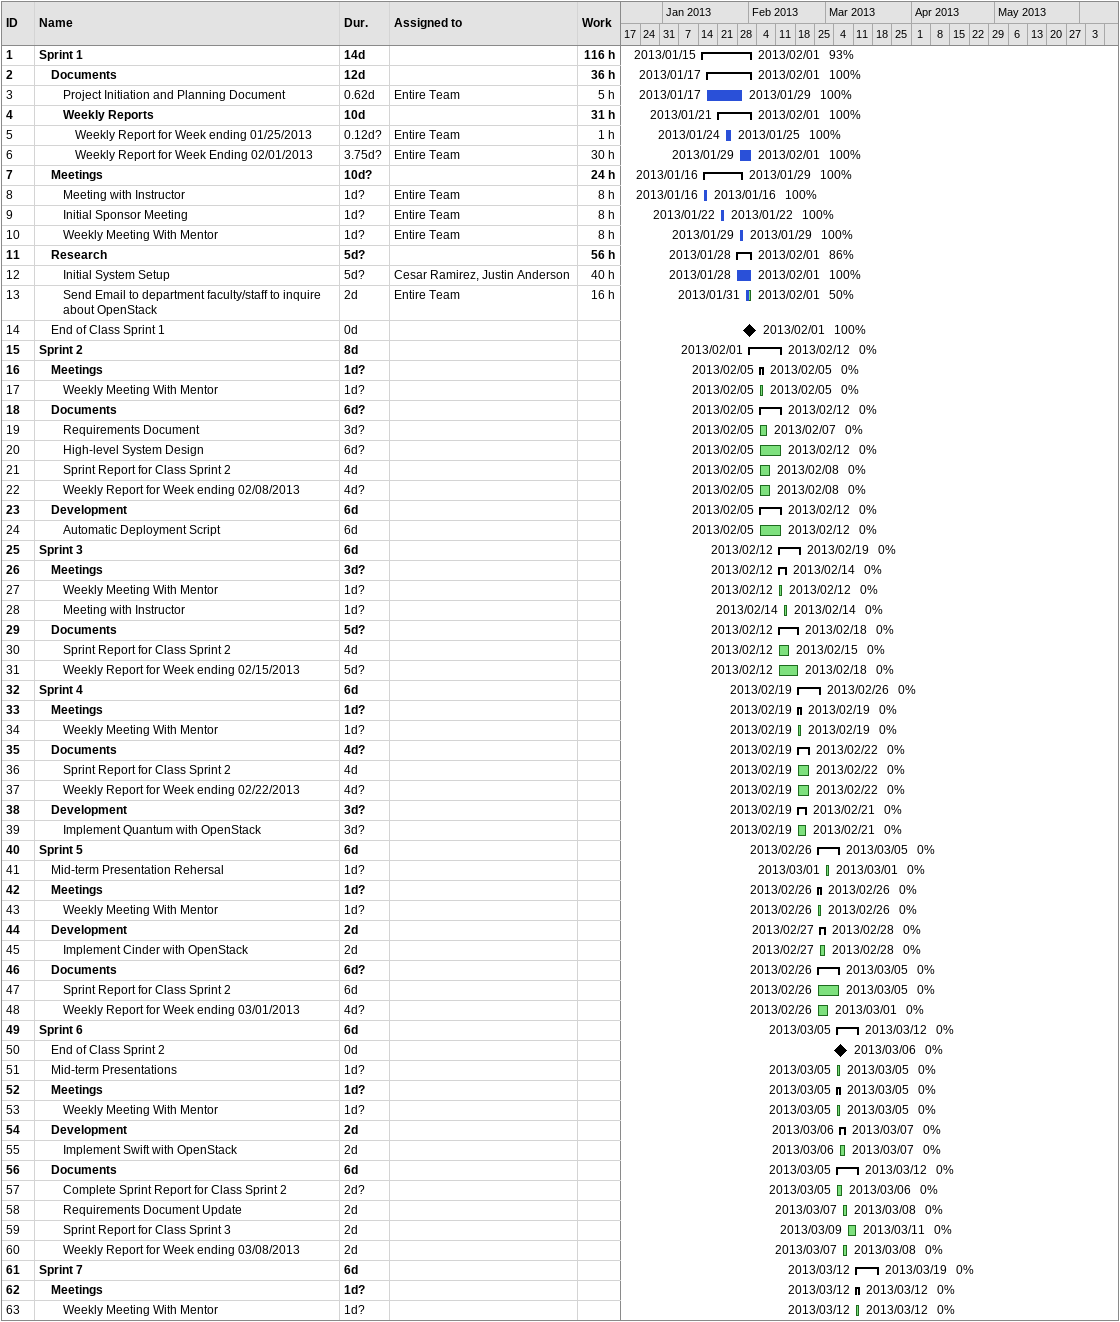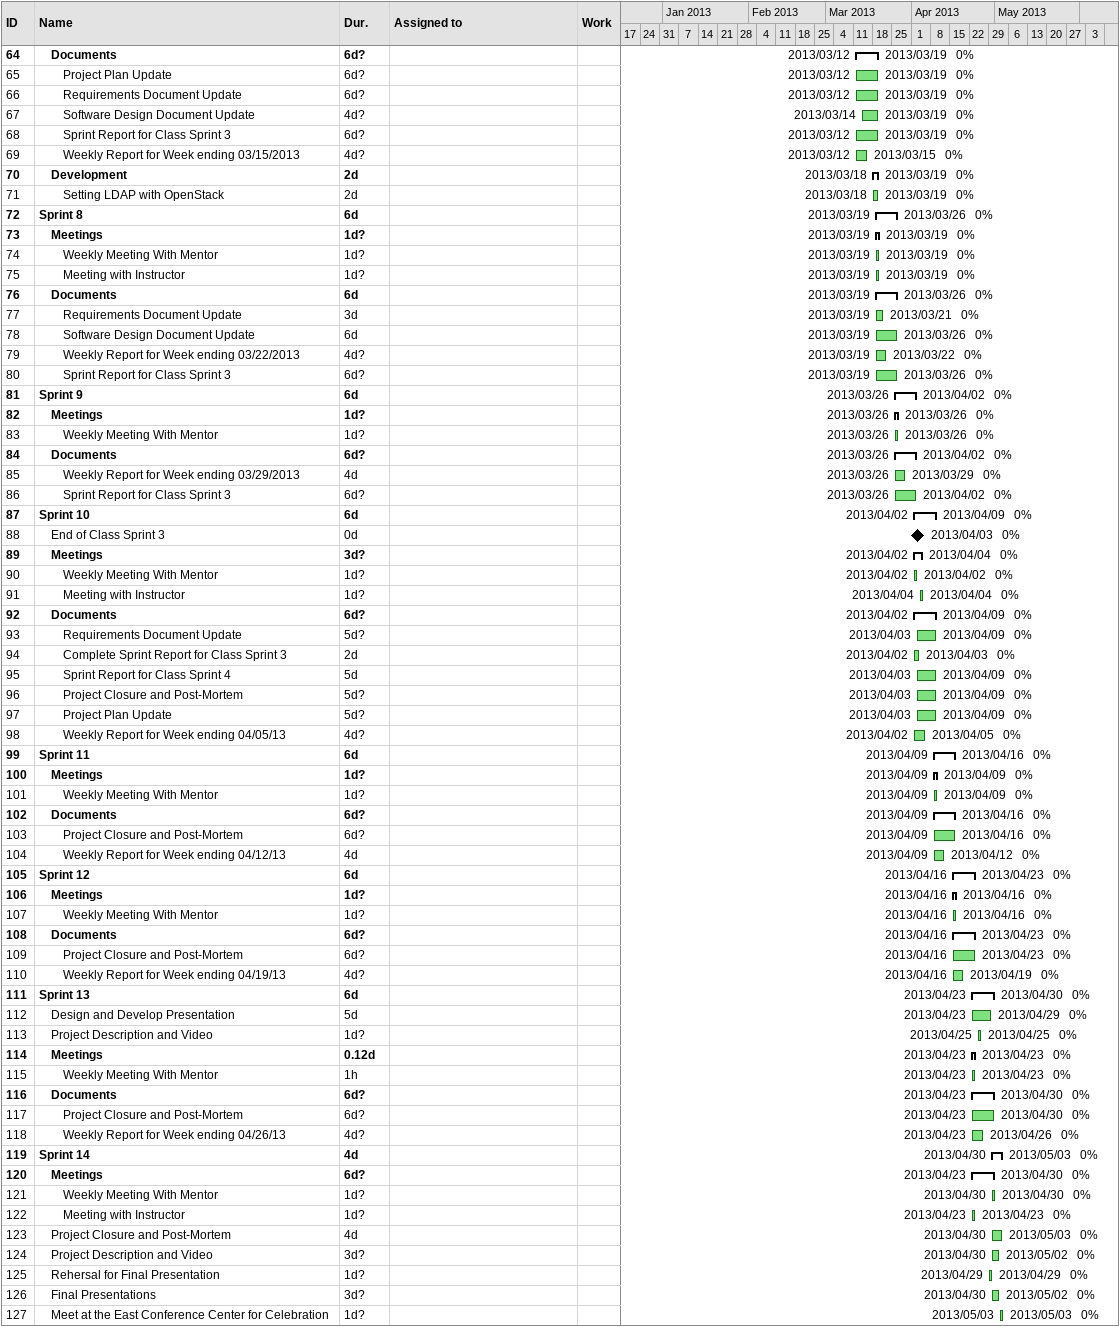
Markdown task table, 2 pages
| ID | Level | Task | Duration | Start | Finish | Resources | % complete | Work (h) |
|---|---|---|---|---|---|---|---|---|
| 1 | 1 | **Sprint 1** | 14d | 2013-01-15 | 2013-02-01 |  | 93 | 116 |
| 2 | 2 | **Documents** | 12d | 2013-01-17 | 2013-02-01 |  | 100 | 36 |
| 3 | 3 | Project Initiation and Planning Document | 0.62d | 2013-01-17 | 2013-01-29 | Entire Team | 100 | 5 |
| 4 | 3 | **Weekly Reports** | 10d | 2013-01-21 | 2013-02-01 |  | 100 | 31 |
| 5 | 4 | Weekly Report for Week ending 01/25/2013 | 0.12d? | 2013-01-24 | 2013-01-25 | Entire Team | 100 | 1 |
| 6 | 4 | Weekly Report for Week Ending 02/01/2013 | 3.75d? | 2013-01-29 | 2013-02-01 | Entire Team | 100 | 30 |
| 7 | 2 | **Meetings** | 10d? | 2013-01-16 | 2013-01-29 |  | 100 | 24 |
| 8 | 3 | Meeting with Instructor | 1d? | 2013-01-16 | 2013-01-16 | Entire Team | 100 | 8 |
| 9 | 3 | Initial Sponsor Meeting | 1d? | 2013-01-22 | 2013-01-22 | Entire Team | 100 | 8 |
| 10 | 3 | Weekly Meeting With Mentor | 1d? | 2013-01-29 | 2013-01-29 | Entire Team | 100 | 8 |
| 11 | 2 | **Research** | 5d? | 2013-01-28 | 2013-02-01 |  | 86 | 56 |
| 12 | 3 | Initial System Setup | 5d? | 2013-01-28 | 2013-02-01 | Cesar Ramirez, Justin Anderson | 100 | 40 |
| 13 | 3 | Send Email to department faculty/staff to inquire about OpenStack | 2d | 2013-01-31 | 2013-02-01 | Entire Team | 50 | 16 |
| 14 | 2 | End of Class Sprint 1 | 0d | 2013-02-01 | 2013-02-01 |  | 100 |  |
| 15 | 1 | **Sprint 2** | 8d | 2013-02-01 | 2013-02-12 |  | 0 |  |
| 16 | 2 | **Meetings** | 1d? | 2013-02-05 | 2013-02-05 |  | 0 |  |
| 17 | 3 | Weekly Meeting With Mentor | 1d? | 2013-02-05 | 2013-02-05 |  | 0 |  |
| 18 | 2 | **Documents** | 6d? | 2013-02-05 | 2013-02-12 |  | 0 |  |
| 19 | 3 | Requirements Document | 3d? | 2013-02-05 | 2013-02-07 |  | 0 |  |
| 20 | 3 | High-level System Design | 6d? | 2013-02-05 | 2013-02-12 |  | 0 |  |
| 21 | 3 | Sprint Report for Class Sprint 2 | 4d | 2013-02-05 | 2013-02-08 |  | 0 |  |
| 22 | 3 | Weekly Report for Week ending 02/08/2013 | 4d? | 2013-02-05 | 2013-02-08 |  | 0 |  |
| 23 | 2 | **Development** | 6d | 2013-02-05 | 2013-02-12 |  | 0 |  |
| 24 | 3 | Automatic Deployment Script | 6d | 2013-02-05 | 2013-02-12 |  | 0 |  |
| 25 | 1 | **Sprint 3** | 6d | 2013-02-12 | 2013-02-19 |  | 0 |  |
| 26 | 2 | **Meetings** | 3d? | 2013-02-12 | 2013-02-14 |  | 0 |  |
| 27 | 3 | Weekly Meeting With Mentor | 1d? | 2013-02-12 | 2013-02-12 |  | 0 |  |
| 28 | 3 | Meeting with Instructor | 1d? | 2013-02-14 | 2013-02-14 |  | 0 |  |
| 29 | 2 | **Documents** | 5d? | 2013-02-12 | 2013-02-18 |  | 0 |  |
| 30 | 3 | Sprint Report for Class Sprint 2 | 4d | 2013-02-12 | 2013-02-15 |  | 0 |  |
| 31 | 3 | Weekly Report for Week ending 02/15/2013 | 5d? | 2013-02-12 | 2013-02-18 |  | 0 |  |
| 32 | 1 | **Sprint 4** | 6d | 2013-02-19 | 2013-02-26 |  | 0 |  |
| 33 | 2 | **Meetings** | 1d? | 2013-02-19 | 2013-02-19 |  | 0 |  |
| 34 | 3 | Weekly Meeting With Mentor | 1d? | 2013-02-19 | 2013-02-19 |  | 0 |  |
| 35 | 2 | **Documents** | 4d? | 2013-02-19 | 2013-02-22 |  | 0 |  |
| 36 | 3 | Sprint Report for Class Sprint 2 | 4d | 2013-02-19 | 2013-02-22 |  | 0 |  |
| 37 | 3 | Weekly Report for Week ending 02/22/2013 | 4d? | 2013-02-19 | 2013-02-22 |  | 0 |  |
| 38 | 2 | **Development** | 3d? | 2013-02-19 | 2013-02-21 |  | 0 |  |
| 39 | 3 | Implement Quantum with OpenStack | 3d? | 2013-02-19 | 2013-02-21 |  | 0 |  |
| 40 | 1 | **Sprint 5** | 6d | 2013-02-26 | 2013-03-05 |  | 0 |  |
| 41 | 2 | Mid-term Presentation Rehersal | 1d? | 2013-03-01 | 2013-03-01 |  | 0 |  |
| 42 | 2 | **Meetings** | 1d? | 2013-02-26 | 2013-02-26 |  | 0 |  |
| 43 | 3 | Weekly Meeting With Mentor | 1d? | 2013-02-26 | 2013-02-26 |  | 0 |  |
| 44 | 2 | **Development** | 2d | 2013-02-27 | 2013-02-28 |  | 0 |  |
| 45 | 3 | Implement Cinder with OpenStack | 2d | 2013-02-27 | 2013-02-28 |  | 0 |  |
| 46 | 2 | **Documents** | 6d? | 2013-02-26 | 2013-03-05 |  | 0 |  |
| 47 | 3 | Sprint Report for Class Sprint 2 | 6d | 2013-02-26 | 2013-03-05 |  | 0 |  |
| 48 | 3 | Weekly Report for Week ending 03/01/2013 | 4d? | 2013-02-26 | 2013-03-01 |  | 0 |  |
| 49 | 1 | **Sprint 6** | 6d | 2013-03-05 | 2013-03-12 |  | 0 |  |
| 50 | 2 | End of Class Sprint 2 | 0d | 2013-03-06 | 2013-03-06 |  | 0 |  |
| 51 | 2 | Mid-term Presentations | 1d? | 2013-03-05 | 2013-03-05 |  | 0 |  |
| 52 | 2 | **Meetings** | 1d? | 2013-03-05 | 2013-03-05 |  | 0 |  |
| 53 | 3 | Weekly Meeting With Mentor | 1d? | 2013-03-05 | 2013-03-05 |  | 0 |  |
| 54 | 2 | **Development** | 2d | 2013-03-06 | 2013-03-07 |  | 0 |  |
| 55 | 3 | Implement Swift with OpenStack | 2d | 2013-03-06 | 2013-03-07 |  | 0 |  |
| 56 | 2 | **Documents** | 6d | 2013-03-05 | 2013-03-12 |  | 0 |  |
| 57 | 3 | Complete Sprint Report for Class Sprint 2 | 2d? | 2013-03-05 | 2013-03-06 |  | 0 |  |
| 58 | 3 | Requirements Document Update | 2d | 2013-03-07 | 2013-03-08 |  | 0 |  |
| 59 | 3 | Sprint Report for Class Sprint 3 | 2d | 2013-03-09 | 2013-03-11 |  | 0 |  |
| 60 | 3 | Weekly Report for Week ending 03/08/2013 | 2d | 2013-03-07 | 2013-03-08 |  | 0 |  |
| 61 | 1 | **Sprint 7** | 6d | 2013-03-12 | 2013-03-19 |  | 0 |  |
| 62 | 2 | **Meetings** | 1d? | 2013-03-12 | 2013-03-12 |  | 0 |  |
| 63 | 3 | Weekly Meeting With Mentor | 1d? | 2013-03-12 | 2013-03-12 |  | 0 |  |
| 64 | 2 | **Documents** | 6d? | 2013-03-12 | 2013-03-19 |  | 0 |  |
| 65 | 3 | Project Plan Update | 6d? | 2013-03-12 | 2013-03-19 |  | 0 |  |
| 66 | 3 | Requirements Document Update | 6d? | 2013-03-12 | 2013-03-19 |  | 0 |  |
| 67 | 3 | Software Design Document Update | 4d? | 2013-03-14 | 2013-03-19 |  | 0 |  |
| 68 | 3 | Sprint Report for Class Sprint 3 | 6d? | 2013-03-12 | 2013-03-19 |  | 0 |  |
| 69 | 3 | Weekly Report for Week ending 03/15/2013 | 4d? | 2013-03-12 | 2013-03-15 |  | 0 |  |
| 70 | 2 | **Development** | 2d | 2013-03-18 | 2013-03-19 |  | 0 |  |
| 71 | 3 | Setting LDAP with OpenStack | 2d | 2013-03-18 | 2013-03-19 |  | 0 |  |
| 72 | 1 | **Sprint 8** | 6d | 2013-03-19 | 2013-03-26 |  | 0 |  |
| 73 | 2 | **Meetings** | 1d? | 2013-03-19 | 2013-03-19 |  | 0 |  |
| 74 | 3 | Weekly Meeting With Mentor | 1d? | 2013-03-19 | 2013-03-19 |  | 0 |  |
| 75 | 3 | Meeting with Instructor | 1d? | 2013-03-19 | 2013-03-19 |  | 0 |  |
| 76 | 2 | **Documents** | 6d | 2013-03-19 | 2013-03-26 |  | 0 |  |
| 77 | 3 | Requirements Document Update | 3d | 2013-03-19 | 2013-03-21 |  | 0 |  |
| 78 | 3 | Software Design Document Update | 6d | 2013-03-19 | 2013-03-26 |  | 0 |  |
| 79 | 3 | Weekly Report for Week ending 03/22/2013 | 4d? | 2013-03-19 | 2013-03-22 |  | 0 |  |
| 80 | 3 | Sprint Report for Class Sprint 3 | 6d? | 2013-03-19 | 2013-03-26 |  | 0 |  |
| 81 | 1 | **Sprint 9** | 6d | 2013-03-26 | 2013-04-02 |  | 0 |  |
| 82 | 2 | **Meetings** | 1d? | 2013-03-26 | 2013-03-26 |  | 0 |  |
| 83 | 3 | Weekly Meeting With Mentor | 1d? | 2013-03-26 | 2013-03-26 |  | 0 |  |
| 84 | 2 | **Documents** | 6d? | 2013-03-26 | 2013-04-02 |  | 0 |  |
| 85 | 3 | Weekly Report for Week ending 03/29/2013 | 4d | 2013-03-26 | 2013-03-29 |  | 0 |  |
| 86 | 3 | Sprint Report for Class Sprint 3 | 6d? | 2013-03-26 | 2013-04-02 |  | 0 |  |
| 87 | 1 | **Sprint 10** | 6d | 2013-04-02 | 2013-04-09 |  | 0 |  |
| 88 | 2 | End of Class Sprint 3 | 0d | 2013-04-03 | 2013-04-03 |  | 0 |  |
| 89 | 2 | **Meetings** | 3d? | 2013-04-02 | 2013-04-04 |  | 0 |  |
| 90 | 3 | Weekly Meeting With Mentor | 1d? | 2013-04-02 | 2013-04-02 |  | 0 |  |
| 91 | 3 | Meeting with Instructor | 1d? | 2013-04-04 | 2013-04-04 |  | 0 |  |
| 92 | 2 | **Documents** | 6d? | 2013-04-02 | 2013-04-09 |  | 0 |  |
| 93 | 3 | Requirements Document Update | 5d? | 2013-04-03 | 2013-04-09 |  | 0 |  |
| 94 | 3 | Complete Sprint Report for Class Sprint 3 | 2d | 2013-04-02 | 2013-04-03 |  | 0 |  |
| 95 | 3 | Sprint Report for Class Sprint 4 | 5d | 2013-04-03 | 2013-04-09 |  | 0 |  |
| 96 | 3 | Project Closure and Post-Mortem | 5d? | 2013-04-03 | 2013-04-09 |  | 0 |  |
| 97 | 3 | Project Plan Update | 5d? | 2013-04-03 | 2013-04-09 |  | 0 |  |
| 98 | 3 | Weekly Report for Week ending 04/05/13 | 4d? | 2013-04-02 | 2013-04-05 |  | 0 |  |
| 99 | 1 | **Sprint 11** | 6d | 2013-04-09 | 2013-04-16 |  | 0 |  |
| 100 | 2 | **Meetings** | 1d? | 2013-04-09 | 2013-04-09 |  | 0 |  |
| 101 | 3 | Weekly Meeting With Mentor | 1d? | 2013-04-09 | 2013-04-09 |  | 0 |  |
| 102 | 2 | **Documents** | 6d? | 2013-04-09 | 2013-04-16 |  | 0 |  |
| 103 | 3 | Project Closure and Post-Mortem | 6d? | 2013-04-09 | 2013-04-16 |  | 0 |  |
| 104 | 3 | Weekly Report for Week ending 04/12/13 | 4d | 2013-04-09 | 2013-04-12 |  | 0 |  |
| 105 | 1 | **Sprint 12** | 6d | 2013-04-16 | 2013-04-23 |  | 0 |  |
| 106 | 2 | **Meetings** | 1d? | 2013-04-16 | 2013-04-16 |  | 0 |  |
| 107 | 3 | Weekly Meeting With Mentor | 1d? | 2013-04-16 | 2013-04-16 |  | 0 |  |
| 108 | 2 | **Documents** | 6d? | 2013-04-16 | 2013-04-23 |  | 0 |  |
| 109 | 3 | Project Closure and Post-Mortem | 6d? | 2013-04-16 | 2013-04-23 |  | 0 |  |
| 110 | 3 | Weekly Report for Week ending 04/19/13 | 4d? | 2013-04-16 | 2013-04-19 |  | 0 |  |
| 111 | 1 | **Sprint 13** | 6d | 2013-04-23 | 2013-04-30 |  | 0 |  |
| 112 | 2 | Design and Develop Presentation | 5d | 2013-04-23 | 2013-04-29 |  | 0 |  |
| 113 | 2 | Project Description and Video | 1d? | 2013-04-25 | 2013-04-25 |  | 0 |  |
| 114 | 2 | **Meetings** | 0.12d | 2013-04-23 | 2013-04-23 |  | 0 |  |
| 115 | 3 | Weekly Meeting With Mentor | 1h | 2013-04-23 | 2013-04-23 |  | 0 |  |
| 116 | 2 | **Documents** | 6d? | 2013-04-23 | 2013-04-30 |  | 0 |  |
| 117 | 3 | Project Closure and Post-Mortem | 6d? | 2013-04-23 | 2013-04-30 |  | 0 |  |
| 118 | 3 | Weekly Report for Week ending 04/26/13 | 4d? | 2013-04-23 | 2013-04-26 |  | 0 |  |
| 119 | 1 | **Sprint 14** | 4d | 2013-04-30 | 2013-05-03 |  | 0 |  |
| 120 | 2 | **Meetings** | 6d? | 2013-04-23 | 2013-04-30 |  | 0 |  |
| 121 | 3 | Weekly Meeting With Mentor | 1d? | 2013-04-30 | 2013-04-30 |  | 0 |  |
| 122 | 3 | Meeting with Instructor | 1d? | 2013-04-23 | 2013-04-23 |  | 0 |  |
| 123 | 2 | Project Closure and Post-Mortem | 4d | 2013-04-30 | 2013-05-03 |  | 0 |  |
| 124 | 2 | Project Description and Video | 3d? | 2013-04-30 | 2013-05-02 |  | 0 |  |
| 125 | 2 | Rehersal for Final Presentation | 1d? | 2013-04-29 | 2013-04-29 |  | 0 |  |
| 126 | 2 | Final Presentations | 3d? | 2013-04-30 | 2013-05-02 |  | 0 |  |
| 127 | 2 | Meet at the East Conference Center for Celebration | 1d? | 2013-05-03 | 2013-05-03 |  | 0 |  |
